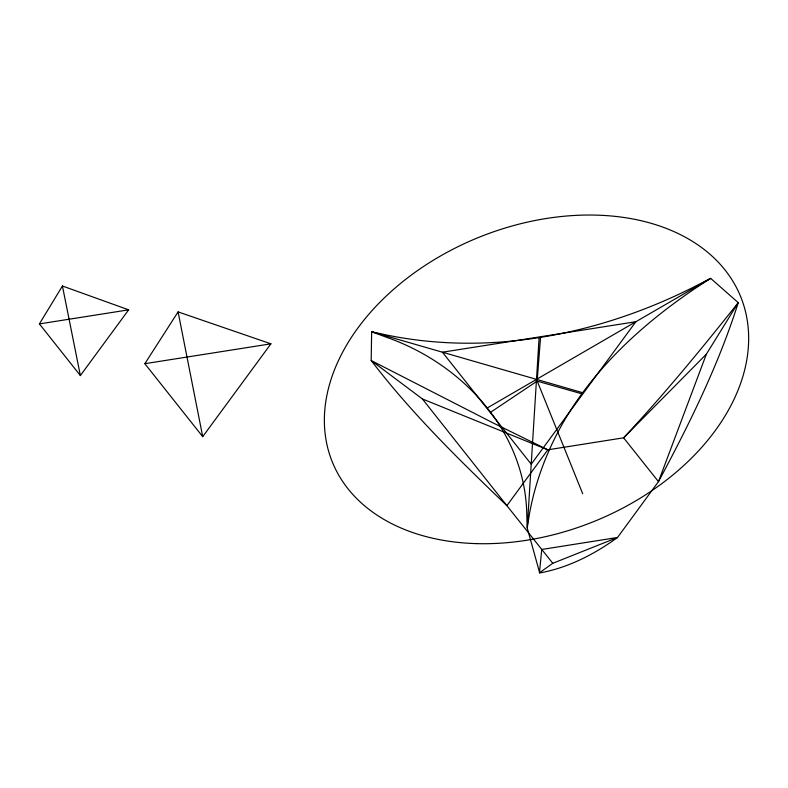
<?xml version="1.0" encoding="UTF-8"?>
<svg xmlns="http://www.w3.org/2000/svg" width="788" height="788" viewBox="0 0 788 788"><rect width="100%" height="100%" fill="white"/><g stroke="black" fill="none" stroke-linecap="round" stroke-linejoin="round"><path stroke-width="1.18" d="M539.1 337.786L527.241 527.999L539.701 572.965C568.118 567.803 594.319 554.328 617.536 537.465L658.472 481.635C689.362 424.072 718.518 365.1 738.248 302.661L710.648 278.351L694.208 286.793C600.377 334.211 491.387 356.353 387.332 335.146L371.641 331.768L371.197 360.53C411.474 413.267 459.089 459.818 506.881 505.65L552.792 563.292L617.536 537.475L541.75 549.472L539.445 572.787L552.792 563.292M491.082 411.947L537.14 381.126L540.538 337.55M706.373 354.157L623.613 437.813C663.989 394.65 701.507 348.926 738.248 302.661L706.373 354.157L658.472 481.635L623.613 437.813L547.818 449.82L422.398 398.955L371.197 360.53L492.352 422.555L547.818 449.82L506.881 505.65L422.398 398.955M39.4 323.907L62.429 286.005L128.651 309.842L80.366 375.571L39.4 323.907L128.651 309.842M144.844 363.692L178.088 311.9L270.924 343.824L202.713 436.66L144.844 363.692L270.924 343.824M582.647 392.69C556.2 428.633 537.298 470.278 529.378 514.278L527.241 527.999L526.788 514.682C525.36 431.066 462.113 363.514 385.933 337.057L371.641 331.768L582.647 392.69C613.3 351.202 652.809 317.042 695.4 288.29L710.648 278.351L487.782 407.642M537.14 381.126L581.83 393.813M536.51 379.373L582.677 493.643M62.429 286.005L80.366 375.571M178.088 311.9L202.713 436.66M635.877 321.721L531.22 464.181L442.423 352.206L635.877 321.721M476.819 543.631A220.276 153.296 -22 0 0 742.66 301.981A220.276 153.296 -22 0 0 390.05 292.506A220.276 153.296 -22 0 0 476.819 543.631"/></g></svg>
